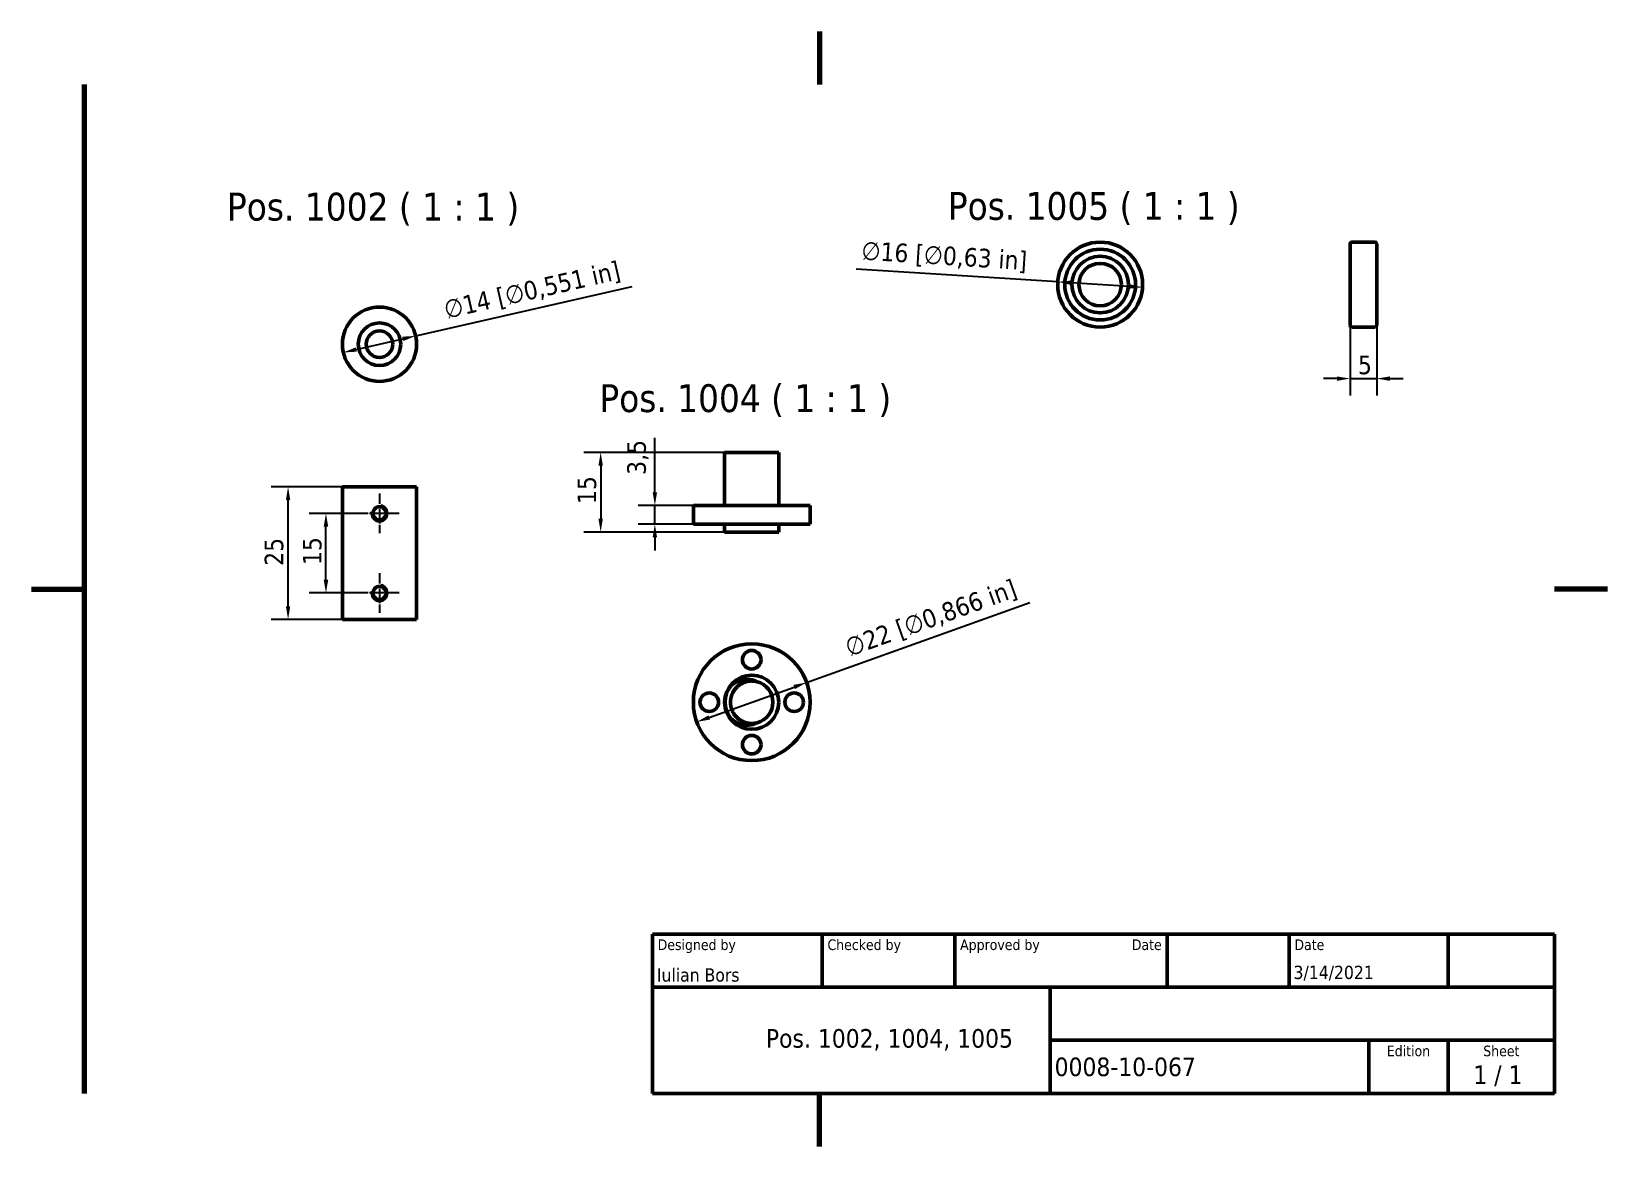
# Model space of a CAD drawing. Header units: millimetres. Extents: x 0 to 297, y 0 to 210.
import ezdxf
from ezdxf.enums import TextEntityAlignment as Align

# ---------------------------------------------------------------- set-up
doc = ezdxf.new("R2010")
doc.units = ezdxf.units.MM
doc.linetypes.add('CHAIN', pattern=[0.3543, 0.2362, -0.0295, 0.0591, -0.0295])
for name, color, linetype, lineweight in [('Border (ISO)', 7, 'Continuous', 70), ('Center Mark (ISO)', 7, 'Continuous', 25), ('Dimension (ISO)', 7, 'Continuous', 25), ('Symbol (ISO)', 7, 'Continuous', 25), ('Title (ISO)', 7, 'Continuous', 50), ('Visible (ISO)', 7, 'Continuous', 50), ('Visible Narrow (ISO)', 7, 'Continuous', 35)]:
    doc.layers.add(name, color=color, linetype=linetype, lineweight=lineweight)
doc.styles.add('Label Text (ISO)', font='tahoma.ttf')
doc.styles.add('Note Text (ISO)', font='tahoma.ttf')
doc.styles.add('Text Style39', font='tahoma.ttf')
doc.styles.add('Text Style41', font='tahoma.ttf')
doc.styles.add('Text Style42', font='tahoma.ttf')
doc.dimstyles.new('Default - Method 1b (ISO)', dxfattribs={"dimtxt": 3.5, "dimasz": 2.5, "dimexe": 3.175, "dimexo": 0, "dimgap": 0.762, "dimtad": 1, "dimtoh": 1, "dimrnd": 1e-08, "dimtxsty": 'Note Text (ISO)', "dimcen": 0.09, "dimdle": 10, "dimclrd": 256, "dimclre": 256, "dimclrt": 256, "dimazin": 2, "dimtfac": 1, "dimtmove": 0, "dimatfit": 3, "dimfxl": 0, "dimtolj": 1, "dimlwd": -1, "dimlwe": -1, "dimarcsym": 0})
doc.dimstyles.new('Default - mm [in] (ISO)', dxfattribs={"dimtxt": 3.5, "dimasz": 2.5, "dimexe": 3.175, "dimexo": 0, "dimgap": 0.762, "dimtad": 1, "dimdec": 3, "dimrnd": 1e-08, "dimtxsty": 'Note Text (ISO)', "dimcen": 0.09, "dimdle": 10, "dimclrd": 256, "dimclre": 256, "dimclrt": 256, "dimaunit": 1, "dimadec": 3, "dimazin": 2, "dimtfac": 1, "dimtmove": 0, "dimatfit": 3, "dimfxl": 0, "dimtolj": 1, "dimlwd": -1, "dimlwe": -1, "dimarcsym": 0})

# ---------------------------------------------------------------- blocks, each defined once
blk = doc.blocks.new('Borders Default Border')
at = {"layer": 'Border (ISO)', "flags": 128}
for points in [[(148.5, 210), (148.5, 200)], [(10, 10), (10, 200)], [(0, 105), (10, 105)], [(297, 105), (287, 105)], [(148.5, 0), (148.5, 10)]]:
    blk.add_lwpolyline(points, dxfattribs=at)
blk = doc.blocks.new('Title Blocks I.A.B')
at = {"layer": 'Title (ISO)'}
for p, q in [((270.07, 130), (100.07, 130)), ((100.07, 130), (100.07, 100)), ((132.07, 120), (132.07, 130)), ((157.07, 120), (157.07, 130)), ((197.07, 120), (197.07, 130)), ((220.07, 120), (220.07, 130)), ((250.07, 120), (250.07, 130)), ((270.07, 100), (270.07, 130)), ((100.07, 120), (270.07, 120)), ((175.07, 120), (175.07, 100)), ((270.07, 110), (175.07, 110)), ((235.07, 100), (235.07, 110)), ((250.07, 100), (250.07, 110)), ((100.07, 100), (270.07, 100))]:
    blk.add_line(p, q, dxfattribs=at)
at = {"layer": 'Title (ISO)', "style": 'Text Style41'}
for s, p in [('Designed by', (101.07, 129)), ('Checked by', (133.07, 129)), ('Approved by', (158.07, 129)), ('Date', (221.07, 129))]:
    blk.add_text(s, height=2, dxfattribs=at).set_placement(p, align=Align.TOP_LEFT)
blk.add_text('Date', height=2, dxfattribs=at).set_placement((196.07, 129), align=Align.TOP_RIGHT)
for s, p in [('Edition', (242.57, 109)), ('Sheet', (260.07, 109))]:
    blk.add_text(s, height=2, dxfattribs=at).set_placement(p, align=Align.TOP_CENTER)
at = {"layer": 'Title (ISO)', "style": 'Note Text (ISO)'}
blk.add_text('1 / 1 ', height=3.5, dxfattribs=at).set_placement((260.07, 103.5), align=Align.MIDDLE_CENTER)
at = {"layer": 'Title (ISO)'}
for tag, p, height, style in [('AUTHOR_001', (100.92, 121.05), 2.5, 'Text Style39'), ('CREATION_DATE_001', (220.91, 121.54), 2.5, 'Text Style39'), ('COMPANY_001', (103.09, 108.61), 3.5, 'Note Text (ISO)'), ('PART_NUMBER_001', (175.88, 103.25), 3.5, 'Note Text (ISO)')]:
    blk.add_attdef(tag, p, '', height=height, dxfattribs=dict(at, style=style))
at = {"layer": 'Title (ISO)', "style": 'Text Style39'}
for tag, p in [('CHECKED_BY', (133.07, 121)), ('ENG_APPROVED_BY', (158.07, 121))]:
    blk.add_attdef(tag, text='', height=2.5, dxfattribs=at).set_placement(p, align=Align.BOTTOM_LEFT)
blk.add_attdef('ENG_APPROVAL_DATE', text='', height=2.5, dxfattribs=at).set_placement((196.07, 121), align=Align.BOTTOM_RIGHT)
at = {"layer": 'Title (ISO)', "style": 'Note Text (ISO)'}
for tag, p in [('TITLE', (222.57, 115)), ('REVISION_NUMBER', (242.57, 103.5))]:
    blk.add_attdef(tag, text='', height=3.5, dxfattribs=at).set_placement(p, align=Align.MIDDLE_CENTER)
blk = doc.blocks.new('*D6')
at = {"layer": 'Defpoints', "color": 0}
for p in [(48.35, 124.25), (58.58, 124.25), (58.58, 99.25)]:
    blk.add_point(p, dxfattribs=at)
at = {"layer": 'Dimension (ISO)'}
for p, q in [((58.58, 124.25), (45.17, 124.25)), ((48.35, 101.75), (48.35, 121.75)), ((58.58, 99.25), (45.17, 99.25))]:
    blk.add_line(p, q, dxfattribs=at)
for points in [[(47.93, 121.75), (48.76, 121.75), (48.35, 124.25)], [(47.93, 101.75), (48.76, 101.75), (48.35, 99.25)]]:
    blk.add_solid(points, dxfattribs=at)
at = {"layer": 'Dimension (ISO)', "insert": (43.94, 109.37), "char_height": 3.5, "attachment_point": 1, "rotation": 90, "style": 'Note Text (ISO)'}
blk.add_mtext('\\A1;25', dxfattribs=at)
blk = doc.blocks.new('*D7')
at = {"layer": 'Defpoints', "color": 0}
for p in [(55.49, 119.25), (61.85, 119.25), (61.85, 104.25)]:
    blk.add_point(p, dxfattribs=at)
at = {"layer": 'Dimension (ISO)'}
for p, q in [((61.85, 119.25), (52.32, 119.25)), ((55.49, 106.75), (55.49, 116.75)), ((61.85, 104.25), (52.32, 104.25))]:
    blk.add_line(p, q, dxfattribs=at)
for points in [[(55.07, 116.75), (55.91, 116.75), (55.49, 119.25)], [(55.07, 106.75), (55.91, 106.75), (55.49, 104.25)]]:
    blk.add_solid(points, dxfattribs=at)
at = {"layer": 'Dimension (ISO)', "insert": (51.14, 109.51), "char_height": 3.5, "attachment_point": 1, "rotation": 90, "style": 'Note Text (ISO)'}
blk.add_mtext('\\A1;15', dxfattribs=at)
blk = doc.blocks.new('*D8')
at = {"layer": 'Defpoints', "color": 0}
for p in [(72.4, 152.67), (58.75, 149.55)]:
    blk.add_point(p, dxfattribs=at)
at = {"layer": 'Dimension (ISO)'}
for p, q in [((72.4, 152.67), (113.19, 161.99)), ((61.19, 150.11), (69.96, 152.11))]:
    blk.add_line(p, q, dxfattribs=at)
for points in [[(69.87, 152.52), (70.06, 151.7), (72.4, 152.67)], [(61.1, 150.51), (61.28, 149.7), (58.75, 149.55)]]:
    blk.add_solid(points, dxfattribs=at)
at = {"layer": 'Dimension (ISO)', "insert": (77.41, 159.29), "char_height": 3.5, "attachment_point": 1, "rotation": 12.8725, "style": 'Note Text (ISO)'}
blk.add_mtext('\\A1;∅14 [∅0,551 in]', dxfattribs=at)
blk = doc.blocks.new('*D9')
at = {"layer": 'Defpoints', "color": 0}
for p in [(117.47, 120.73), (124.73, 120.73), (124.73, 117.23)]:
    blk.add_point(p, dxfattribs=at)
at = {"layer": 'Dimension (ISO)'}
for p, q in [((117.47, 123.23), (117.47, 133.49)), ((124.73, 120.73), (114.3, 120.73)), ((117.47, 117.23), (117.47, 120.73)), ((124.73, 117.23), (114.3, 117.23)), ((117.47, 114.73), (117.47, 112.23))]:
    blk.add_line(p, q, dxfattribs=at)
for points in [[(117.06, 123.23), (117.89, 123.23), (117.47, 120.73)], [(117.06, 114.73), (117.89, 114.73), (117.47, 117.23)]]:
    blk.add_solid(points, dxfattribs=at)
at = {"layer": 'Dimension (ISO)', "insert": (112.27, 126.5), "char_height": 3.5, "attachment_point": 1, "rotation": 90, "style": 'Note Text (ISO)'}
blk.add_mtext('\\A1;3,5', dxfattribs=at)
blk = doc.blocks.new('*D10')
at = {"layer": 'Defpoints', "color": 0}
for p in [(130.63, 130.73), (107.26, 115.73), (130.63, 115.73)]:
    blk.add_point(p, dxfattribs=at)
at = {"layer": 'Dimension (ISO)'}
for p, q in [((130.63, 130.73), (104.09, 130.73)), ((107.26, 128.23), (107.26, 118.23)), ((130.63, 115.73), (104.09, 115.73))]:
    blk.add_line(p, q, dxfattribs=at)
for points in [[(106.84, 128.23), (107.68, 128.23), (107.26, 130.73)], [(106.84, 118.23), (107.68, 118.23), (107.26, 115.73)]]:
    blk.add_solid(points, dxfattribs=at)
at = {"layer": 'Dimension (ISO)', "insert": (102.91, 121), "char_height": 3.5, "attachment_point": 1, "rotation": 90, "style": 'Note Text (ISO)'}
blk.add_mtext('\\A1;15', dxfattribs=at)
blk = doc.blocks.new('*D11')
at = {"layer": 'Defpoints', "color": 0}
for p in [(146.08, 87.39), (125.37, 79.96)]:
    blk.add_point(p, dxfattribs=at)
at = {"layer": 'Dimension (ISO)'}
for p, q in [((146.08, 87.39), (188.13, 102.47)), ((127.73, 80.8), (143.73, 86.54))]:
    blk.add_line(p, q, dxfattribs=at)
for points in [[(143.59, 86.93), (143.87, 86.15), (146.08, 87.39)], [(127.58, 81.2), (127.87, 80.41), (125.37, 79.96)]]:
    blk.add_solid(points, dxfattribs=at)
at = {"layer": 'Dimension (ISO)', "insert": (152.92, 95.51), "char_height": 3.5, "attachment_point": 1, "rotation": 19.7308, "style": 'Note Text (ISO)'}
blk.add_mtext('\\A1;∅22 [∅0,866 in]', dxfattribs=at)
blk = doc.blocks.new('*D12')
at = {"layer": 'Defpoints', "color": 0}
for p in [(193.41, 162.85), (209.38, 161.83)]:
    blk.add_point(p, dxfattribs=at)
at = {"layer": 'Dimension (ISO)'}
for p, q in [((193.41, 162.85), (155.44, 165.27)), ((206.88, 161.99), (195.9, 162.69))]:
    blk.add_line(p, q, dxfattribs=at)
for points in [[(195.93, 163.1), (195.88, 162.27), (193.41, 162.85)], [(206.91, 162.4), (206.86, 161.57), (209.38, 161.83)]]:
    blk.add_solid(points, dxfattribs=at)
at = {"layer": 'Dimension (ISO)', "insert": (156.54, 170.55), "char_height": 3.5, "attachment_point": 1, "rotation": 356.352, "style": 'Note Text (ISO)'}
blk.add_mtext('\\A1;∅16 [∅0,63 in]', dxfattribs=at)
blk = doc.blocks.new('*D13')
at = {"layer": 'Defpoints', "color": 0}
for p in [(248.51, 154.64), (253.51, 154.64), (253.51, 144.63)]:
    blk.add_point(p, dxfattribs=at)
at = {"layer": 'Dimension (ISO)'}
for p, q in [((248.51, 154.64), (248.51, 141.45)), ((253.51, 154.64), (253.51, 141.45)), ((246.01, 144.63), (243.51, 144.63)), ((248.51, 144.63), (253.51, 144.63)), ((256.01, 144.63), (258.51, 144.63))]:
    blk.add_line(p, q, dxfattribs=at)
for points in [[(246.01, 145.04), (246.01, 144.21), (248.51, 144.63)], [(256.01, 145.04), (256.01, 144.21), (253.51, 144.63)]]:
    blk.add_solid(points, dxfattribs=at)
at = {"layer": 'Dimension (ISO)', "insert": (249.97, 148.96), "char_height": 3.5, "attachment_point": 1, "style": 'Note Text (ISO)'}
blk.add_mtext('\\A1;5', dxfattribs=at)

msp = doc.modelspace()

# ---------------------------------------------------------------- linework, layer by layer
at = {"layer": 'Center Mark (ISO)', "linetype": 'CHAIN', "ltscale": 8.288198}
for p, q in [((65.57626, 122.9779), (65.57626, 115.51908)), ((69.30568, 119.24849), (61.84685, 119.24849)), ((65.57626, 107.9779), (65.57626, 100.51908)), ((69.30568, 104.24849), (61.84685, 104.24849))]:
    msp.add_line(p, q, dxfattribs=at)
at = {"layer": 'Visible (ISO)'}
for p, q in [((248.5088, 154.6368), (248.5088, 170.0368)), ((253.2088, 170.3368), (248.8088, 170.3368)), ((253.5088, 170.0368), (253.5088, 154.6368)), ((253.2088, 154.3368), (248.8088, 154.3368)), ((130.62611, 130.73386), (140.82611, 130.73386)), ((130.62611, 130.73386), (130.62611, 120.73386)), ((140.82611, 130.73386), (140.82611, 120.73386)), ((58.57635, 124.24846), (72.57635, 124.24846)), ((58.57635, 124.24846), (58.57635, 99.24846)), ((72.57635, 124.24846), (72.57635, 99.24846)), ((124.72611, 120.73386), (146.72611, 120.73386)), ((124.72611, 120.73386), (124.72611, 117.23386)), ((146.72611, 120.73386), (146.72611, 117.23386)), ((124.72611, 117.23386), (146.72611, 117.23386)), ((130.62611, 117.23386), (130.62611, 115.73386)), ((140.82611, 117.23386), (140.82611, 115.73386)), ((130.62611, 115.73386), (140.82611, 115.73386)), ((58.57635, 99.24846), (72.57635, 99.24846))]:
    msp.add_line(p, q, dxfattribs=at)
for centre, radius in [((201.39314, 162.3368), 8), ((201.39314, 162.3368), 6.66667), ((201.39314, 162.3368), 5.33333), ((201.39314, 162.3368), 4), ((65.57635, 151.10775), 7), ((65.57635, 151.10775), 4), ((65.57635, 151.10775), 2.5), ((135.72611, 83.67268), 11), ((135.72611, 91.67268), 1.75), ((135.72611, 83.67268), 5.1), ((127.72611, 83.67268), 1.75), ((143.72611, 83.67268), 1.75), ((135.72611, 75.67268), 1.75)]:
    msp.add_circle(centre, radius, dxfattribs=at)
for centre, radius, start, end in [((248.8088, 170.0368), 0.3, 90, 180), ((253.2088, 170.0368), 0.3, 0, 90), ((248.8088, 154.6368), 0.3, 180, 270), ((253.2088, 154.6368), 0.3, 270, 0), ((135.72611, 83.67268), 5, 141.3036845, 218.6963155), ((135.72611, 83.67268), 4, 284.7323303, 75.2676697)]:
    msp.add_arc(centre, radius, start, end, dxfattribs=at)
for points, knots in [([(64.34685, 119.24846), (64.34685, 119.40319), (64.37784, 119.56801), (64.50342, 119.87083), (64.59798, 120.00887), (64.81595, 120.22683), (64.95398, 120.3214), (65.25682, 120.44698), (65.42163, 120.47796), (65.73108, 120.47796), (65.89589, 120.44698), (66.19872, 120.3214), (66.33676, 120.22683), (66.55472, 120.00887), (66.64929, 119.87083), (66.77487, 119.56801), (66.80585, 119.40319), (66.80585, 119.09374), (66.77487, 118.92892), (66.64929, 118.6261), (66.55472, 118.48806), (66.33676, 118.2701), (66.19872, 118.17553), (65.89589, 118.04995), (65.73108, 118.01896), (65.42163, 118.01896), (65.25682, 118.04995), (64.95398, 118.17553), (64.81595, 118.2701), (64.59798, 118.48806), (64.50342, 118.6261), (64.37784, 118.92892), (64.34685, 119.09374), (64.34685, 119.24846)], [0, 0, 0, 0, 0.0464180427, 0.0464180427, 0.0928360853, 0.0928360853, 0.1392525943, 0.1392525943, 0.1856691033, 0.1856691033, 0.2320856122, 0.2320856122, 0.2785021212, 0.2785021212, 0.3249201639, 0.3249201639, 0.3713382066, 0.3713382066, 0.4177562492, 0.4177562492, 0.4641742919, 0.4641742919, 0.5105908009, 0.5105908009, 0.5570073098, 0.5570073098, 0.6034238188, 0.6034238188, 0.6498403278, 0.6498403278, 0.6962583704, 0.6962583704, 0.7426764131, 0.7426764131, 0.7426764131, 0.7426764131]), ([(64.34685, 104.24846), (64.34685, 104.40319), (64.37784, 104.56801), (64.50342, 104.87083), (64.59798, 105.00887), (64.81595, 105.22683), (64.95398, 105.3214), (65.25682, 105.44698), (65.42163, 105.47796), (65.73108, 105.47796), (65.89589, 105.44698), (66.19872, 105.3214), (66.33676, 105.22683), (66.55472, 105.00887), (66.64929, 104.87083), (66.77487, 104.56801), (66.80585, 104.40319), (66.80585, 104.09374), (66.77487, 103.92892), (66.64929, 103.6261), (66.55472, 103.48806), (66.33676, 103.2701), (66.19872, 103.17553), (65.89589, 103.04995), (65.73108, 103.01896), (65.42163, 103.01896), (65.25682, 103.04995), (64.95398, 103.17553), (64.81595, 103.2701), (64.59798, 103.48806), (64.50342, 103.6261), (64.37784, 103.92892), (64.34685, 104.09374), (64.34685, 104.24846)], [0, 0, 0, 0, 0.0464180427, 0.0464180427, 0.0928360853, 0.0928360853, 0.1392525943, 0.1392525943, 0.1856691033, 0.1856691033, 0.2320856122, 0.2320856122, 0.2785021212, 0.2785021212, 0.3249201639, 0.3249201639, 0.3713382066, 0.3713382066, 0.4177562492, 0.4177562492, 0.4641742919, 0.4641742919, 0.5105908009, 0.5105908009, 0.5570073098, 0.5570073098, 0.6034238188, 0.6034238188, 0.6498403278, 0.6498403278, 0.6962583704, 0.6962583704, 0.7426764131, 0.7426764131, 0.7426764131, 0.7426764131]), ([(131.82375, 86.79864), (132.16076, 87.09858), (132.53891, 87.34863), (133.33635, 87.72433), (133.7489, 87.85326), (134.40561, 87.96283), (134.6368, 87.98343), (135.20331, 87.98415), (135.53198, 87.94541), (136.16112, 87.79362), (136.45992, 87.68399), (136.74332, 87.54118)], [0, 0, 0, 0, 0.1353441626, 0.1353441626, 0.264461399, 0.264461399, 0.3350808856, 0.3350808856, 0.4335066621, 0.4335066621, 0.5282016536, 0.5282016536, 0.5282016536, 0.5282016536]), ([(136.74332, 79.80418), (136.4602, 79.66151), (136.1617, 79.55195), (135.53323, 79.40018), (135.20492, 79.36137), (134.63906, 79.36182), (134.40826, 79.38223), (133.75111, 79.49148), (133.33806, 79.62037), (132.53969, 79.99622), (132.16111, 80.24648), (131.82375, 80.54672)], [0.000001, 0.000001, 0.000001, 0.000001, 0.095114015, 0.095114015, 0.1939661161, 0.1939661161, 0.2648733009, 0.2648733009, 0.3946963382, 0.3946963382, 0.5307769873, 0.5307769873, 0.5307769873, 0.5307769873])]:
    msp.add_open_spline(points, degree=3, knots=knots, dxfattribs=at)
msp.add_rational_spline([(136.74332, 87.54118), (135.60724, 87.83991), (134.49004, 87.47691), (133.25397, 87.07529), (132.49004, 86.02382), (131.72611, 84.97236), (131.72611, 83.67268), (131.72611, 82.373), (132.49004, 81.32154), (133.25397, 80.27008), (134.49004, 79.86846), (135.60724, 79.50546), (136.74332, 79.80418)], [0.991831785331, 0.955553881849, 1, 0.951056516295, 1, 0.951056516295, 1, 0.951056516295, 1, 0.951056516295, 1, 0.955553881849, 0.991831785331], degree=2, knots=[0.9121320995, 0.9121320995, 0.9121320995, 0.92222222222, 0.92222222222, 0.93333333333, 0.93333333333, 0.94444444444, 0.94444444444, 0.95555555556, 0.95555555556, 0.96666666667, 0.96666666667, 0.97675678939, 0.97675678939, 0.97675678939], dxfattribs=at)
at = {"layer": 'Visible Narrow (ISO)'}
for points in [[(64.07635, 119.24846), (64.07635, 119.05948), (64.11424, 118.85832), (64.2675, 118.48893), (64.38284, 118.32066), (64.64854, 118.05496), (64.81682, 117.93961), (65.18622, 117.78635), (65.38739, 117.74846), (65.76532, 117.74846), (65.96649, 117.78635), (66.33589, 117.93961), (66.50417, 118.05496), (66.76987, 118.32066), (66.88521, 118.48893), (67.03847, 118.85832), (67.07635, 119.05948), (67.07635, 119.43745), (67.03847, 119.63861), (66.88521, 120.008), (66.76987, 120.17627), (66.50417, 120.44197), (66.33589, 120.55732), (66.04976, 120.67603), (65.94345, 120.70688), (65.83683, 120.72568)], [(64.07635, 104.24846), (64.07635, 104.05948), (64.11424, 103.85832), (64.2675, 103.48893), (64.38284, 103.32066), (64.64854, 103.05496), (64.81682, 102.93961), (65.18622, 102.78635), (65.38739, 102.74846), (65.76532, 102.74846), (65.96649, 102.78635), (66.33589, 102.93961), (66.50417, 103.05496), (66.76987, 103.32066), (66.88521, 103.48893), (67.03847, 103.85832), (67.07635, 104.05948), (67.07635, 104.43745), (67.03847, 104.63861), (66.88521, 105.008), (66.76987, 105.17627), (66.50417, 105.44197), (66.33589, 105.55732), (66.04976, 105.67603), (65.94345, 105.70688), (65.83683, 105.72568)]]:
    msp.add_open_spline(points, degree=3, knots=[0, 0, 0, 0, 0.0566947327, 0.0566947327, 0.1133894654, 0.1133894654, 0.1700799877, 0.1700799877, 0.22677051, 0.22677051, 0.2834610323, 0.2834610323, 0.3401515546, 0.3401515546, 0.3968462873, 0.3968462873, 0.45354102, 0.45354102, 0.5102357527, 0.5102357527, 0.5669304854, 0.5669304854, 0.6236210077, 0.6236210077, 0.6547529802, 0.6547529802, 0.6547529802, 0.6547529802], dxfattribs=at)
for points in [[(64.09914, 119.50894), (64.08371, 119.4214), (64.07635, 119.33366), (64.07635, 119.24846)], [(64.09914, 104.50894), (64.08371, 104.4214), (64.07635, 104.33366), (64.07635, 104.24846)]]:
    msp.add_open_spline(points, degree=3, dxfattribs=at)

# ---------------------------------------------------------------- block references
msp.add_blockref('Borders Default Border', (0, 0))
msp.add_blockref('Title Blocks I.A.B', (16.92861, -90)).add_auto_attribs({'PART_NUMBER_001': '0008-10-067', 'COMPANY_001': '              Pos. 1002, 1004, 1005', 'AUTHOR_001': 'Iulian Bors', 'CREATION_DATE_001': '3/14/2021'})

# ---------------------------------------------------------------- texts
at = {"layer": 'Symbol (ISO)', "attachment_point": 7}
for s, insert, char_height, style in [('Pos. 1002 ( 1 : 1 )', (36.82219, 173.45348), 5.2499998, 'Label Text (ISO)'), ('Pos. 1005 ( 1 : 1 )', (172.69374, 173.5868), 5.2399999, 'Text Style42'), ('Pos. 1004 ( 1 : 1 )', (107.0267, 137.38389), 5.2399999, 'Text Style42')]:
    msp.add_mtext(s, dxfattribs=dict(at, insert=insert, char_height=char_height, style=style))

# ---------------------------------------------------------------- dimensions: what is measured, and where the dimension line sits
at = {"layer": 'Dimension (ISO)'}
for p1, p2, picture, middle in [((209.37693, 161.82778), (193.40935, 162.84581), '*D12', (172.21504, 164.19708)), ((58.75228, 149.54828), (72.40043, 152.66722), '*D8', (95.51972, 157.95055)), ((125.37193, 79.95907), (146.08029, 87.3863), '*D11', (171.06821, 96.34843))]:
    dim = msp.add_diameter_dim_2p(p1=p1, p2=p2, dimstyle='Default - mm [in] (ISO)', override={"dimgap": 0.762, "dimdec": 3, "dimlfac": 1, "dimtol": 0, "dimlim": 0, "dimtp": 0, "dimtm": 0, "dimtdec": 2, "dimatfit": 2}, dxfattribs=at)
    dim.commit()
    dim.dimension.update_dxf_attribs({"geometry": picture, "text_midpoint": middle, "dimtype": 163})
dim = msp.add_linear_dim(base=(253.5088, 144.6258), p1=(248.5088, 154.6368), p2=(253.5088, 154.6368), dimstyle='Default - Method 1b (ISO)', override={"dimgap": 0.762, "dimtoh": 0, "dimdec": 2, "dimtol": 0, "dimlim": 0, "dimtp": 0, "dimtm": 0, "dimtdec": 2, "dimtofl": 1, "dimatfit": 1}, dxfattribs=at)
dim.commit()
dim.dimension.update_dxf_attribs({"geometry": '*D13', "text_midpoint": (251.0088, 144.6258), "dimtype": 160})
for base, p1, p2, override, picture, middle in [((107.26038, 115.73386), (130.62611, 130.73386), (130.62611, 115.73386), {"dimgap": 0.762, "dimtoh": 0, "dimdec": 2, "dimtol": 0, "dimlim": 0, "dimtp": 0, "dimtm": 0, "dimtdec": 2, "dimtofl": 0, "dimatfit": 1}, '*D10', (107.26038, 123.23386)), ((117.47416, 120.73386), (124.72611, 117.23386), (124.72611, 120.73386), {"dimgap": 0.762, "dimtoh": 0, "dimdec": 2, "dimtol": 0, "dimlim": 0, "dimtp": 0, "dimtm": 0, "dimtdec": 2, "dimtofl": 1, "dimatfit": 1}, '*D9', (117.47416, 129.61272)), ((48.34643, 124.24846), (58.57635, 99.24846), (58.57635, 124.24846), {"dimgap": 0.762, "dimtoh": 0, "dimdec": 2, "dimtol": 0, "dimlim": 0, "dimtp": 0, "dimtm": 0, "dimtdec": 2, "dimtofl": 0, "dimatfit": 1}, '*D6', (48.34643, 111.74846)), ((55.49161, 119.24849), (61.84685, 104.24849), (61.84685, 119.24849), {"dimgap": 0.762, "dimtoh": 0, "dimdec": 2, "dimtol": 0, "dimlim": 0, "dimtp": 0, "dimtm": 0, "dimtdec": 2, "dimtofl": 0, "dimatfit": 1}, '*D7', (55.49161, 111.74849))]:
    dim = msp.add_linear_dim(base=base, p1=p1, p2=p2, angle=90, dimstyle='Default - Method 1b (ISO)', override=override, dxfattribs=at)
    dim.commit()
    dim.dimension.update_dxf_attribs({"geometry": picture, "text_midpoint": middle, "dimtype": 160})

doc.saveas('drawing.dxf')
